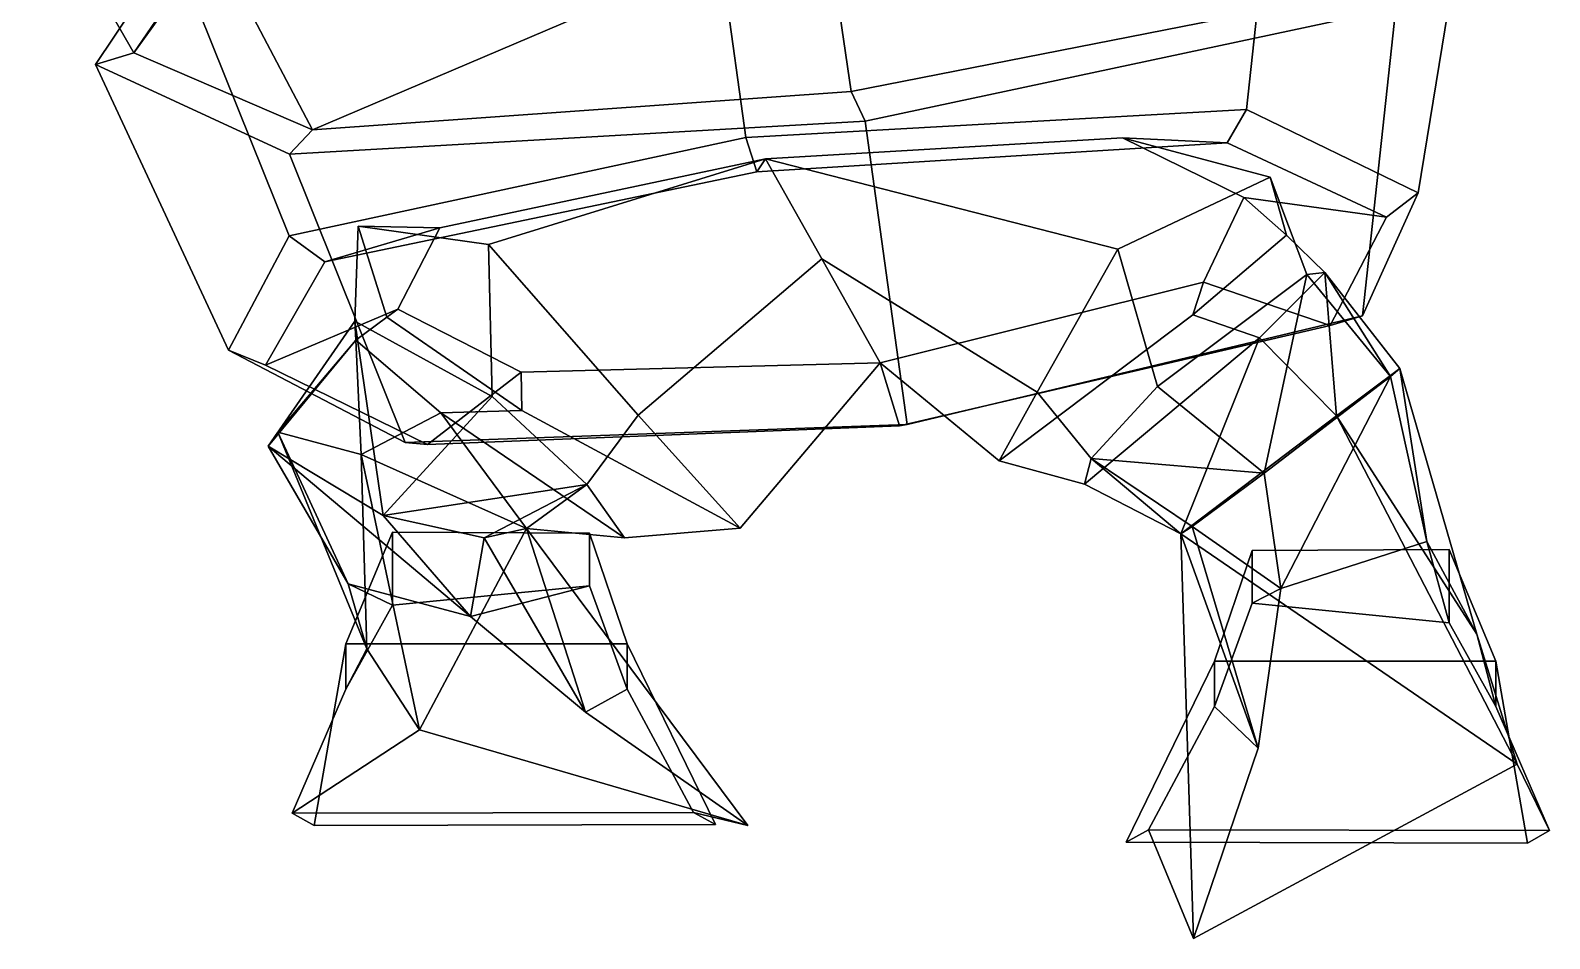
# Model space of a CAD drawing. Extents: x -198 to 201, y -173 to 289.
# Drawn here: x -141.7 to 121.2, y -172.5 to -15.4 of the extents above; entities that cross this region are included whole.
import ezdxf

# ---------------------------------------------------------------- set-up
doc = ezdxf.new("R2010")
doc.units = 0

msp = doc.modelspace()

# ---------------------------------------------------------------- linework, layer by layer
for points in [[(-17.87562, -33.922363, 156.91864), (68.73069, -29.071539, 124.042694), (74.512833, 24.167458, 113.001228), (-25.117823, 18.533329, 144.699707)], [(74.512833, 24.167458, 113.001228), (68.73069, -29.071539, 124.042694), (98.456841, -43.510811, 30.156136), (107.255463, 10.126543, 19.339941)], [(-17.87562, -33.922363, 156.91864), (-25.117823, 18.533329, 144.699707), (-116.90274, -1.111338, 98.706215), (-96.890213, -50.943829, 111.674042)], [(-110.645065, -0.992226, 89.248466), (-141.677414, 11.749666, -15.811934), (-123.762215, -19.240606, 1.83782)], [(-123.762215, -19.240606, 1.83782), (-141.677414, 11.749666, -15.811934), (-110.280182, 0.49747, -83.969437)], [(98.456841, -43.510811, 30.156136), (88.81842, -64.781921, -75.217278), (94.600555, -11.542928, -86.258743), (107.255463, 10.126543, 19.339941)], [(-92.868324, -32.594341, -87.087799), (-110.280182, 0.49747, -83.969437), (-4.191146, 5.172565, -112.112579)], [(-92.868324, -32.594341, -87.087799), (-4.191146, 5.172565, -112.112579), (0.329128, -25.982536, -114.45517)], [(87.658562, -8.753538, -73.605957), (0.329128, -25.982536, -114.45517), (-4.191146, 5.172565, -112.112579)], [(-123.762215, -19.240606, 1.83782), (-110.280182, 0.49747, -83.969437), (-92.868324, -32.594341, -87.087799)], [(-130.412857, -21.260494, 1.590745), (-116.90274, -1.111338, 98.706215), (-110.645065, -0.992226, 89.248466), (-123.762215, -19.240606, 1.83782)], [(-116.90274, -1.111338, 98.706215), (-130.412857, -21.260494, 1.590745), (-107.383835, -70.694618, 14.783844), (-96.890213, -50.943829, 111.674042)], [(94.600555, -11.542928, -86.258743), (2.790538, -31.082542, -132.263718), (0.329128, -25.982536, -114.45517), (87.658562, -8.753538, -73.605957)], [(88.81842, -64.781921, -75.217278), (10.046322, -83.559807, -120.052742), (2.790538, -31.082542, -132.263718), (94.600555, -11.542928, -86.258743)], [(-96.81501, -36.821724, -100.553757), (-130.412857, -21.260494, 1.590745), (-123.762215, -19.240606, 1.83782), (-92.868324, -32.594341, -87.087799)], [(-107.383835, -70.694618, 14.783844), (-130.412857, -21.260494, 1.590745), (-96.81501, -36.821724, -100.553757), (-76.802483, -86.654213, -87.58593)], [(-96.81501, -36.821724, -100.553757), (-92.868324, -32.594341, -87.087799), (0.329128, -25.982536, -114.45517), (2.790538, -31.082542, -132.263718)], [(-76.802483, -86.654213, -87.58593), (-96.81501, -36.821724, -100.553757), (2.790538, -31.082542, -132.263718), (10.046322, -83.559807, -120.052742)], [(-17.87562, -33.922363, 156.91864), (-15.983205, -39.875278, 143.644485), (65.43412, -34.818649, 114.878159), (68.73069, -29.071539, 124.042694)], [(68.73069, -29.071539, 124.042694), (65.43412, -34.818649, 114.878159), (93.008621, -47.693188, 30.506384), (98.456841, -43.510811, 30.156136)], [(-17.87562, -33.922363, 156.91864), (-96.890213, -50.943829, 111.674042), (-90.718361, -55.440514, 103.216606), (-15.983205, -39.875278, 143.644485)], [(-15.983205, -39.875278, 143.644485), (-14.46138, -37.602337, 117.976372), (47.283245, -33.952824, 94.292412), (65.43412, -34.818649, 114.878159)], [(-14.46138, -37.602337, 117.976372), (46.517288, -53.247696, 103.105064), (72.853615, -40.797867, 62.502068), (47.283245, -33.952824, 94.292412)], [(47.283245, -33.952824, 94.292412), (72.853615, -40.797867, 62.502068), (75.672226, -50.806873, 16.0816), (68.322678, -44.29393, 27.206818)], [(65.43412, -34.818649, 114.878159), (47.283245, -33.952824, 94.292412), (68.322678, -44.29393, 27.206818), (93.008621, -47.693188, 30.506384)], [(-15.983205, -39.875278, 143.644485), (-90.718361, -55.440514, 103.216606), (-70.816444, -49.549351, 85.472656), (-14.46138, -37.602337, 117.976372)], [(-14.46138, -37.602337, 117.976372), (-70.816444, -49.549351, 85.472656), (-84.981544, -49.24287, 47.036484), (-62.427933, -52.402866, 91.447487)], [(-4.736303, -54.89082, 21.508583), (-14.46138, -37.602337, 117.976372), (-62.427933, -52.402866, 91.447487), (-36.49728, -81.937141, 35.070042)], [(32.547131, -77.971962, 40.461441), (46.517288, -53.247696, 103.105064), (-14.46138, -37.602337, 117.976372), (-4.736303, -54.89082, 21.508583)], [(53.331772, -76.998177, 66.733963), (79.181671, -57.619576, 34.873005), (72.853615, -40.797867, 62.502068), (46.517288, -53.247696, 103.105064)], [(79.181671, -57.619576, 34.873005), (82.295135, -57.293938, 11.374538), (75.672226, -50.806873, 16.0816), (72.853615, -40.797867, 62.502068)], [(68.322678, -44.29393, 27.206818), (75.672226, -50.806873, 16.0816), (59.484688, -64.59549, -25.450413), (61.330112, -58.92424, -45.045315)], [(93.008621, -47.693188, 30.506384), (68.322678, -44.29393, 27.206818), (61.330112, -58.92424, -45.045315), (83.210876, -66.420761, -61.458107)], [(98.456841, -43.510811, 30.156136), (93.008621, -47.693188, 30.506384), (83.210876, -66.420761, -61.458107), (88.81842, -64.781921, -75.217278)], [(-90.718361, -55.440514, 103.216606), (-100.996552, -73.313972, 16.017977), (-78.116501, -63.63303, 16.270664), (-70.816444, -49.549351, 85.472656)], [(-61.798504, -78.714088, 58.507591), (-62.427933, -52.402866, 91.447487), (-84.981544, -49.24287, 47.036484), (-85.55127, -65.67157, 20.514088)], [(-85.55127, -65.67157, 20.514088), (-84.981544, -49.24287, 47.036484), (-79.975662, -65.005447, 2.675238), (-85.357735, -68.984764, -2.88783)], [(-70.816444, -49.549351, 85.472656), (-78.116501, -63.63303, 16.270664), (-79.975662, -65.005447, 2.675238), (-84.981544, -49.24287, 47.036484)], [(-96.890213, -50.943829, 111.674042), (-107.383835, -70.694618, 14.783844), (-100.996552, -73.313972, 16.017977), (-90.718361, -55.440514, 103.216606)], [(-61.798504, -78.714088, 58.507591), (-45.366722, -93.93486, 38.962471), (-36.49728, -81.937141, 35.070042), (-62.427933, -52.402866, 91.447487)], [(82.295135, -57.293938, 11.374538), (70.977295, -68.600082, -2.297825), (59.484688, -64.59549, -25.450413), (75.672226, -50.806873, 16.0816)], [(5.378491, -72.872108, -78.825005), (-4.736303, -54.89082, 21.508583), (-36.49728, -81.937141, 35.070042), (-18.843435, -101.507355, -33.831795)], [(32.547131, -77.971962, 40.461441), (-4.736303, -54.89082, 21.508583), (5.378491, -72.872108, -78.825005), (25.949694, -89.859413, -32.206451)], [(53.331772, -76.998177, 66.733963), (46.517288, -53.247696, 103.105064), (32.547131, -77.971962, 40.461441), (41.873894, -89.469398, 42.856415)], [(71.815582, -91.992844, 80.339203), (79.181671, -57.619576, 34.873005), (53.331772, -76.998177, 66.733963)], [(84.302887, -82.091118, 18.500944), (70.977295, -68.600082, -2.297825), (82.295135, -57.293938, 11.374538)], [(71.815582, -91.992844, 80.339203), (93.690178, -75.286713, 52.445271), (79.181671, -57.619576, 34.873005)], [(93.690178, -75.286713, 52.445271), (82.295135, -57.293938, 11.374538), (79.181671, -57.619576, 34.873005)], [(93.690178, -75.286713, 52.445271), (95.308342, -73.899162, 31.289795), (82.295135, -57.293938, 11.374538)], [(95.308342, -73.899162, 31.289795), (84.302887, -82.091118, 18.500944), (82.295135, -57.293938, 11.374538)], [(61.330112, -58.92424, -45.045315), (59.484688, -64.59549, -25.450413), (25.949694, -89.859413, -32.206451), (5.378491, -72.872108, -78.825005)], [(83.210876, -66.420761, -61.458107), (61.330112, -58.92424, -45.045315), (5.378491, -72.872108, -78.825005), (8.726478, -83.802208, -101.462914)], [(-100.996552, -73.313972, 16.017977), (-72.941605, -87.042625, -73.119652), (-56.769581, -74.520767, -53.865063), (-78.116501, -63.63303, 16.270664)], [(-80.634033, -99.324059, 70.662865), (-85.55127, -65.67157, 20.514088), (-100.554787, -87.31546, 37.75602)], [(-100.554787, -87.31546, 37.75602), (-85.55127, -65.67157, 20.514088), (-85.357735, -68.984764, -2.88783)], [(-80.634033, -99.324059, 70.662865), (-61.798504, -78.714088, 58.507591), (-85.55127, -65.67157, 20.514088)], [(-85.357735, -68.984764, -2.88783), (-79.975662, -65.005447, 2.675238), (-56.651615, -81.160789, -34.39505), (-70.666862, -81.556885, -12.701819)], [(-78.116501, -63.63303, 16.270664), (-56.769581, -74.520767, -53.865063), (-56.651615, -81.160789, -34.39505), (-79.975662, -65.005447, 2.675238)], [(88.81842, -64.781921, -75.217278), (83.210876, -66.420761, -61.458107), (8.726478, -83.802208, -101.462914), (10.046322, -83.559807, -120.052742)], [(70.977295, -68.600082, -2.297825), (40.709667, -93.891251, 9.548061), (25.949694, -89.859413, -32.206451), (59.484688, -64.59549, -25.450413)], [(-107.383835, -70.694618, 14.783844), (-76.802483, -86.654213, -87.58593), (-72.941605, -87.042625, -73.119652), (-100.996552, -73.313972, 16.017977)], [(-100.554787, -87.31546, 37.75602), (-85.357735, -68.984764, -2.88783), (-98.88327, -84.891258, 17.755037)], [(-98.88327, -84.891258, 17.755037), (-85.357735, -68.984764, -2.88783), (-84.442162, -88.7752, 9.631222)], [(-84.442162, -88.7752, 9.631222), (-85.357735, -68.984764, -2.88783), (-70.666862, -81.556885, -12.701819)], [(57.373592, -102.461151, 28.117155), (40.709667, -93.891251, 9.548061), (70.977295, -68.600082, -2.297825)], [(84.302887, -82.091118, 18.500944), (57.373592, -102.461151, 28.117155), (70.977295, -68.600082, -2.297825)], [(-72.941605, -87.042625, -73.119652), (8.726478, -83.802208, -101.462914), (5.378491, -72.872108, -78.825005), (-56.769581, -74.520767, -53.865063)], [(-56.769581, -74.520767, -53.865063), (5.378491, -72.872108, -78.825005), (-18.843435, -101.507355, -33.831795), (-56.651615, -81.160789, -34.39505)], [(74.715981, -111.914291, 56.736942), (93.690178, -75.286713, 52.445271), (71.815582, -91.992844, 80.339203)], [(99.949181, -103.832611, 31.649384), (93.690178, -75.286713, 52.445271), (74.715981, -111.914291, 56.736942)], [(108.640831, -119.832603, 7.537956), (84.302887, -82.091118, 18.500944), (95.308342, -73.899162, 31.289795)], [(99.949181, -103.832611, 31.649384), (95.308342, -73.899162, 31.289795), (93.690178, -75.286713, 52.445271)], [(108.640831, -119.832603, 7.537956), (95.308342, -73.899162, 31.289795), (99.949181, -103.832611, 31.649384)], [(-80.634033, -99.324059, 70.662865), (-45.366722, -93.93486, 38.962471), (-61.798504, -78.714088, 58.507591)], [(41.873894, -89.469398, 42.856415), (32.547131, -77.971962, 40.461441), (25.949694, -89.859413, -32.206451), (40.709667, -93.891251, 9.548061)], [(71.815582, -91.992844, 80.339203), (53.331772, -76.998177, 66.733963), (41.873894, -89.469398, 42.856415)], [(-70.666862, -81.556885, -12.701819), (-56.651615, -81.160789, -34.39505), (-18.843435, -101.507355, -33.831795), (-38.899418, -103.153023, 7.406186)], [(-84.442162, -88.7752, 9.631222), (-70.666862, -81.556885, -12.701819), (-55.845379, -101.569809, 27.39395)], [(-76.802483, -86.654213, -87.58593), (10.046322, -83.559807, -120.052742), (8.726478, -83.802208, -101.462914), (-72.941605, -87.042625, -73.119652)], [(-55.845379, -101.569809, 27.39395), (-70.666862, -81.556885, -12.701819), (-38.899418, -103.153023, 7.406186)], [(-45.366722, -93.93486, 38.962471), (-38.899418, -103.153023, 7.406186), (-18.843435, -101.507355, -33.831795), (-36.49728, -81.937141, 35.070042)], [(115.619019, -142.329483, -26.752863), (57.373592, -102.461151, 28.117155), (84.302887, -82.091118, 18.500944)], [(115.619019, -142.329483, -26.752863), (84.302887, -82.091118, 18.500944), (108.640831, -119.832603, 7.537956)], [(-86.682693, -111.159256, 12.78671), (-100.554787, -87.31546, 37.75602), (-98.88327, -84.891258, 17.755037)], [(-83.482964, -122.404411, -14.623612), (-86.682693, -111.159256, 12.78671), (-98.88327, -84.891258, 17.755037)], [(-83.482964, -122.404411, -14.623612), (-98.88327, -84.891258, 17.755037), (-84.442162, -88.7752, 9.631222)], [(-65.523582, -116.792603, 42.654949), (-80.634033, -99.324059, 70.662865), (-100.554787, -87.31546, 37.75602)], [(-86.682693, -111.159256, 12.78671), (-65.523582, -116.792603, 42.654949), (-100.554787, -87.31546, 37.75602)], [(-74.327888, -136.367142, -51.645245), (-83.482964, -122.404411, -14.623612), (-84.442162, -88.7752, 9.631222)], [(-74.327888, -136.367142, -51.645245), (-84.442162, -88.7752, 9.631222), (-55.845379, -101.569809, 27.39395)], [(57.373592, -102.461151, 28.117155), (41.873894, -89.469398, 42.856415), (40.709667, -93.891251, 9.548061)], [(71.815582, -91.992844, 80.339203), (41.873894, -89.469398, 42.856415), (59.380508, -101.193428, 58.903522)], [(59.380508, -101.193428, 58.903522), (41.873894, -89.469398, 42.856415), (57.373592, -102.461151, 28.117155)], [(74.715981, -111.914291, 56.736942), (71.815582, -91.992844, 80.339203), (59.380508, -101.193428, 58.903522)], [(-80.634033, -99.324059, 70.662865), (-63.166245, -103.150566, 55.056313), (-45.366722, -93.93486, 38.962471)], [(-63.166245, -103.150566, 55.056313), (-55.845379, -101.569809, 27.39395), (-45.366722, -93.93486, 38.962471)], [(-55.845379, -101.569809, 27.39395), (-38.899418, -103.153023, 7.406186), (-45.366722, -93.93486, 38.962471)], [(-65.523582, -116.792603, 42.654949), (-63.166245, -103.150566, 55.056313), (-80.634033, -99.324059, 70.662865)], [(-38.391735, -121.500786, 114.426826), (-44.916107, -102.356667, 99.118011), (-79.004097, -102.183167, 99.118011), (-87.101326, -121.500786, 114.426826)], [(-87.101326, -121.500786, 114.426826), (-79.004097, -102.183167, 99.118011), (-79.004097, -114.843758, 45.53714), (-87.101326, -129.350403, 53.574276)], [(-44.916107, -102.356667, 99.118011), (-44.916107, -111.474899, 45.53714), (-79.004097, -114.843758, 45.53714), (-79.004097, -102.183167, 99.118011)], [(-17.560438, -152.92482, -11.825892), (-74.327888, -136.367142, -51.645245), (-55.845379, -101.569809, 27.39395)], [(-45.626179, -133.360352, 13.729112), (-55.845379, -101.569809, 27.39395), (-63.166245, -103.150566, 55.056313)], [(-17.560438, -152.92482, -11.825892), (-55.845379, -101.569809, 27.39395), (-45.626179, -133.360352, 13.729112)], [(-38.391735, -121.500786, 114.426826), (-38.391735, -129.350403, 53.574276), (-44.916107, -111.474899, 45.53714), (-44.916107, -102.356667, 99.118011)], [(70.750656, -139.562378, 28.199411), (59.380508, -101.193428, 58.903522), (57.373592, -102.461151, 28.117155)], [(59.593628, -172.511536, 1.636771), (70.750656, -139.562378, 28.199411), (57.373592, -102.461151, 28.117155)], [(59.593628, -172.511536, 1.636771), (57.373592, -102.461151, 28.117155), (115.619019, -142.329483, -26.752863)], [(70.750656, -139.562378, 28.199411), (74.715981, -111.914291, 56.736942), (59.380508, -101.193428, 58.903522)], [(-45.626179, -133.360352, 13.729112), (-63.166245, -103.150566, 55.056313), (-65.523582, -116.792603, 42.654949)], [(74.715981, -111.914291, 56.736942), (69.741699, -114.506561, 60.595673), (103.829689, -117.87542, 60.595673), (99.949181, -103.832611, 31.649384)], [(108.640831, -119.832603, 7.537956), (99.949181, -103.832611, 31.649384), (103.829689, -117.87542, 60.595673), (111.926926, -132.382065, 68.632813)], [(63.217335, -124.532455, 129.485352), (69.741699, -105.388336, 114.176537), (69.741699, -114.506561, 60.595673), (63.217331, -132.382065, 68.632813)], [(63.217335, -124.532455, 129.485352), (111.926926, -124.532455, 129.485352), (103.829689, -105.214836, 114.176537), (69.741699, -105.388336, 114.176537)], [(69.741699, -105.388336, 114.176537), (103.829689, -105.214836, 114.176537), (103.829689, -117.87542, 60.595673), (69.741699, -114.506561, 60.595673)], [(111.926926, -124.532455, 129.485352), (111.926926, -132.382065, 68.632813), (103.829689, -117.87542, 60.595673), (103.829689, -105.214836, 114.176537)], [(-83.482964, -122.404411, -14.623612), (-87.101326, -129.350403, 53.574276), (-79.004097, -114.843758, 45.53714), (-86.682693, -111.159256, 12.78671)], [(-65.523582, -116.792603, 42.654949), (-86.682693, -111.159256, 12.78671), (-79.004097, -114.843758, 45.53714), (-44.916107, -111.474899, 45.53714)], [(-45.626179, -133.360352, 13.729112), (-65.523582, -116.792603, 42.654949), (-44.916107, -111.474899, 45.53714), (-38.391735, -129.350403, 53.574276)], [(70.750656, -139.562378, 28.199411), (63.217331, -132.382065, 68.632813), (69.741699, -114.506561, 60.595673), (74.715981, -111.914291, 56.736942)], [(115.619019, -142.329483, -26.752863), (108.640831, -119.832603, 7.537956), (111.926926, -132.382065, 68.632813), (121.206383, -153.819458, 60.978401)], [(-92.553589, -152.94722, 114.426826), (-87.101326, -121.500786, 114.426826), (-87.101326, -129.350403, 53.574276), (-96.380791, -150.787781, 45.919868)], [(-74.327888, -136.367142, -51.645245), (-96.380791, -150.787781, 45.919868), (-87.101326, -129.350403, 53.574276), (-83.482964, -122.404411, -14.623612)], [(-23.13315, -152.773697, 114.426826), (-38.391735, -121.500786, 114.426826), (-87.101326, -121.500786, 114.426826), (-92.553589, -152.94722, 114.426826)], [(-23.13315, -152.773697, 114.426826), (-26.960352, -150.688629, 42.092659), (-38.391735, -129.350403, 53.574276), (-38.391735, -121.500786, 114.426826)], [(47.958752, -155.805374, 129.485352), (117.379196, -155.978882, 129.485352), (111.926926, -124.532455, 129.485352), (63.217335, -124.532455, 129.485352)], [(47.958752, -155.805374, 129.485352), (63.217335, -124.532455, 129.485352), (63.217331, -132.382065, 68.632813), (51.78595, -153.720306, 57.151192)], [(117.379196, -155.978882, 129.485352), (121.206383, -153.819458, 60.978401), (111.926926, -132.382065, 68.632813), (111.926926, -124.532455, 129.485352)], [(-17.560438, -152.92482, -11.825892), (-45.626179, -133.360352, 13.729112), (-38.391735, -129.350403, 53.574276), (-26.960352, -150.688629, 42.092659)], [(59.593628, -172.511536, 1.636771), (51.78595, -153.720306, 57.151192), (63.217331, -132.382065, 68.632813), (70.750656, -139.562378, 28.199411)], [(-74.327888, -136.367142, -51.645245), (-17.560438, -152.92482, -11.825892), (-26.960352, -150.688629, 42.092659), (-96.380791, -150.787781, 45.919868)], [(115.619019, -142.329483, -26.752863), (121.206383, -153.819458, 60.978401), (51.78595, -153.720306, 57.151192), (59.593628, -172.511536, 1.636771)], [(-92.553589, -152.94722, 114.426826), (-96.380791, -150.787781, 45.919868), (-26.960352, -150.688629, 42.092659), (-23.13315, -152.773697, 114.426826)], [(117.379196, -155.978882, 129.485352), (47.958752, -155.805374, 129.485352), (51.78595, -153.720306, 57.151192), (121.206383, -153.819458, 60.978401)]]:
    msp.add_3dface(points)

doc.saveas('drawing.dxf')
